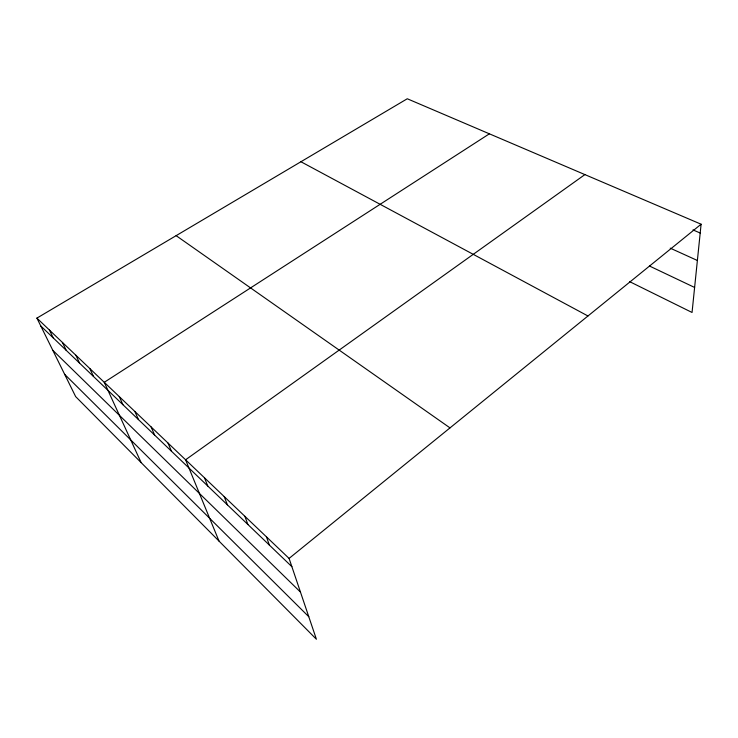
<?xml version="1.0" encoding="UTF-8"?>
<svg xmlns="http://www.w3.org/2000/svg" width="738" height="738" viewBox="0 0 738 738"><rect width="100%" height="100%" fill="white"/><g stroke="black" fill="none" stroke-linecap="round" stroke-linejoin="round"><path stroke-width="1.11" d="M36.9 318.115L289.084 558.417L316.399 639.237L75.654 396.61L36.9 318.115L407.275 98.763L701.1 224.214L692.05 312.469L629.514 281.575M289.084 558.417L701.1 224.214M584.893 174.602L185.579 459.792L219.029 541.111M489.386 133.818L104.261 382.302L141.133 462.606M692.982 229.905L700.196 233.033M670.233 248.153L697.382 260.486M649.422 265.994L694.615 287.46M300.929 161.742L587.965 315.984M176.124 235.653L450.005 427.892M40.765 325.938L291.87 566.655M52.804 350.319L300.458 592.06M64.649 374.323L308.779 616.7M49.428 330.052L53.274 337.93M62.407 342.414L66.217 350.338M75.857 355.227L79.63 363.197M89.796 368.52L93.541 376.528M119.279 396.61L122.932 404.71M134.888 411.481L138.476 419.608M151.115 426.942L154.639 435.106M167.996 443.031L171.456 451.222M204.472 477.79L207.765 486.028M224.214 496.6L227.396 504.847M244.85 516.268L247.913 524.524M266.455 536.849L269.379 545.105"/></g></svg>
